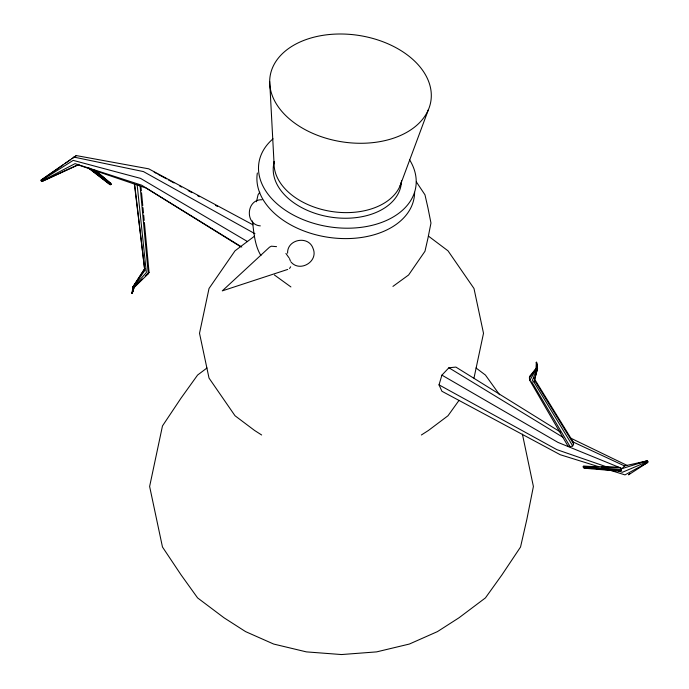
<?xml version="1.0" encoding="UTF-8"?>
<svg xmlns="http://www.w3.org/2000/svg" width="689" height="689" viewBox="0 0 689 689"><rect width="100%" height="100%" fill="white"/><g stroke="black" fill="none" stroke-linecap="round" stroke-linejoin="round"><path stroke-width="1.03" d="M529.841 380.466L536.3 368.718L536.593 362.319L537.549 368.503L533.915 382.05L572.723 445.947L570.139 446.696L567.848 445.886L529.841 380.466L529.376 377.882L529.944 375.91L536.197 368.374L536.283 362.319M584.186 468.193L584.883 467.202L583.419 466.315L582.98 466.823L584.186 468.193L620.117 471.267L621.478 470.432L621.521 469.287L620.264 467.822M134.372 183.989L144.621 268.839L132.856 287.003L132.012 293.35L134.355 287.184L142.442 279.045M144.828 268.521L132.891 287.029L132.417 293.393M132.081 293.35L133.115 287.02L144.742 270.596L144.621 268.839M287.606 253.182C287.003 239.074 308.672 235.138 313.073 248.496C318.731 261.57 299.672 272.784 290.904 261.854M240.521 246.671L146.154 188.054L78.176 164.912L41.9 181.526L41.099 180.105L76.35 155.593L148.721 168.831L252.984 224.829M41.9 181.526L42.468 180.656M252.458 220.997C253.819 232.331 254.732 245.585 260.924 255.576M132.167 293.376L133.227 288.166M256.463 201.774L258.048 194.815L259.77 192.231M473.989 378.089L483.506 333.287L473.989 288.484L448.005 250.83L428.463 236.129M144.397 222.495L149.057 272.37L148.273 273.774L134.355 287.184L133.761 287.098L132.254 293.376L134.054 287.201L137.447 283.325M533.915 382.05L537.549 368.503M95.599 170.347L111.299 184.23L109.715 184.583L109.258 183.429M598.672 466.694L560.209 454.714L441.916 391.257L439.022 384.867L441.916 375.135L448.892 367.771L455.877 367.082L560.433 432.029M535.732 373.343L537.377 368.365L536.593 362.319M400.051 185.901L428.429 109.62A81.345 53.863 8.7 0 0 330.091 34.45A81.345 53.863 8.7 0 0 292.989 121.841A81.345 53.863 8.7 0 0 428.429 109.62M572.723 445.947L573.601 443.974L573.257 442.062L534.078 378.313M536.197 368.374L529.376 377.882M289.535 268.469L290.689 266.781M459.063 400.326L448.005 415.743L428.463 430.444L421.375 434.992M441.916 375.135L557.935 442.381L622.15 468.589L624.535 465.936L646.85 460.907L647.961 461.372L647.574 462.517L628.549 474.842L629.737 473.515M622.15 468.589L646.85 460.907M145.388 276.082L149.057 272.37M254.551 236.129L235.009 250.83L209.025 288.484L199.517 333.287L209.025 378.089L235.009 415.743L254.551 430.444L261.648 434.992M206.967 368.004L197.597 375.049L180.992 398.19L162.475 425.931L149.625 486.477L162.475 547.023L180.992 574.764L197.597 597.906L224.003 617.775L245.568 631.606L273.671 644.051L306.39 651.88L341.511 654.55L376.625 651.88L409.352 644.051L437.455 631.606L459.012 617.775L485.426 597.906L502.023 574.764L520.539 547.023L526.861 519.325L533.398 486.477L522.408 434.139M41.099 180.105L63.31 164.688M65.05 163.474L70.261 159.839M72 158.625L76.35 155.593M392.937 286.4L408.603 274.989L424.975 251.27L427.921 238.351L430.969 223.047L427.921 207.733L424.975 194.815L416.345 181.887M41.004 180.707L73.198 160.382L140.504 178.365L247.575 241.606M641.709 465.781L647.996 462.035M647.574 462.517L624.992 474.893L607.784 469.528M41.331 181.293L75.032 163.637L141.633 185.186L241.787 247.05M42.365 181.259L78.865 164.344M646.928 462.526L646.454 462.052L622.339 472.301L618.309 470.906M287.701 269.433L222.28 290.879L269.537 247.162L271.371 246.197L276.547 246.653M618.593 467.504L619.092 467.34L583.678 466.229M638.298 463.266L647.488 460.898M536.309 362.414L537.437 368.658L536.3 368.718M262.027 199.767C246.3 199.018 244.569 224.605 260.321 225.88M583.419 466.315L597.277 466.78M601.54 466.927L617.525 467.469M139.066 185.065L137.18 185.005L146.361 272.655L133.115 287.02L133.761 287.098M584.883 467.202L621.521 469.287M584.866 467.779L621.478 470.432M586.752 468.15L592.092 468.563M596.373 468.899L600.653 469.235M604.925 469.571L609.205 469.915M613.477 470.251L616.689 470.501M536.783 368.322L537.377 368.365M132.891 287.029L133.433 287.124M73.74 157.049L143.441 171.587L254.973 233.735M608.232 467.418L556.858 449.641L439.022 384.867M110.86 183.283L96.951 172.009M41.573 179.846L42.132 180.07M573.257 442.062L624.535 465.936M570.535 438.049L627.136 465.428M154.19 172.216L156.084 173.232M157.97 174.257L166.471 178.856M168.357 179.872L174.024 182.938M179.691 186.004L181.577 187.02M188.192 190.595L191.964 192.636M197.631 195.702L199.526 196.727M215.579 205.408L217.466 206.424M448.892 367.771L562.801 437.196M290.913 286.943L274.42 274.989M476.056 368.004L485.426 375.049L499.568 394.763M88.33 167.935L109.12 183.946M88.373 167.763L110.352 184.781M89.794 168.271L110.671 184.704M94.195 170.105L111.299 184.23M285.909 253.423L289.079 257.936M534.5 380.337L573.601 443.974M570.139 446.696L531.805 381.999L536.869 368.744L536.464 362.423M289.535 258.702L290.405 260.967M134.639 184.135L144.742 270.596M140.935 186.495L141.34 190.732M141.546 192.851L142.769 205.555M142.968 207.673L143.476 212.97M143.682 215.089L144.19 220.385M140.108 186.168L148.273 273.774M536.438 362.311L536.61 365.316M269.683 81.431L274.058 163.534M646.42 461.389L646.454 462.052M401.48 180.596A64.559 42.752 8.7 0 1 331.581 217.242A64.559 42.752 8.7 0 1 274.162 162.104M409.585 159.796A79.364 52.553 8.7 0 1 329.29 226.819A79.364 52.553 8.7 0 1 273.033 138.816M401.386 182.034A64.559 42.752 8.7 0 1 330.935 211.385A64.559 42.752 8.7 0 1 274.153 161.51M414.606 192.317A79.364 52.553 8.7 0 1 331.28 237.714A79.364 52.553 8.7 0 1 257.35 172.982"/></g></svg>
